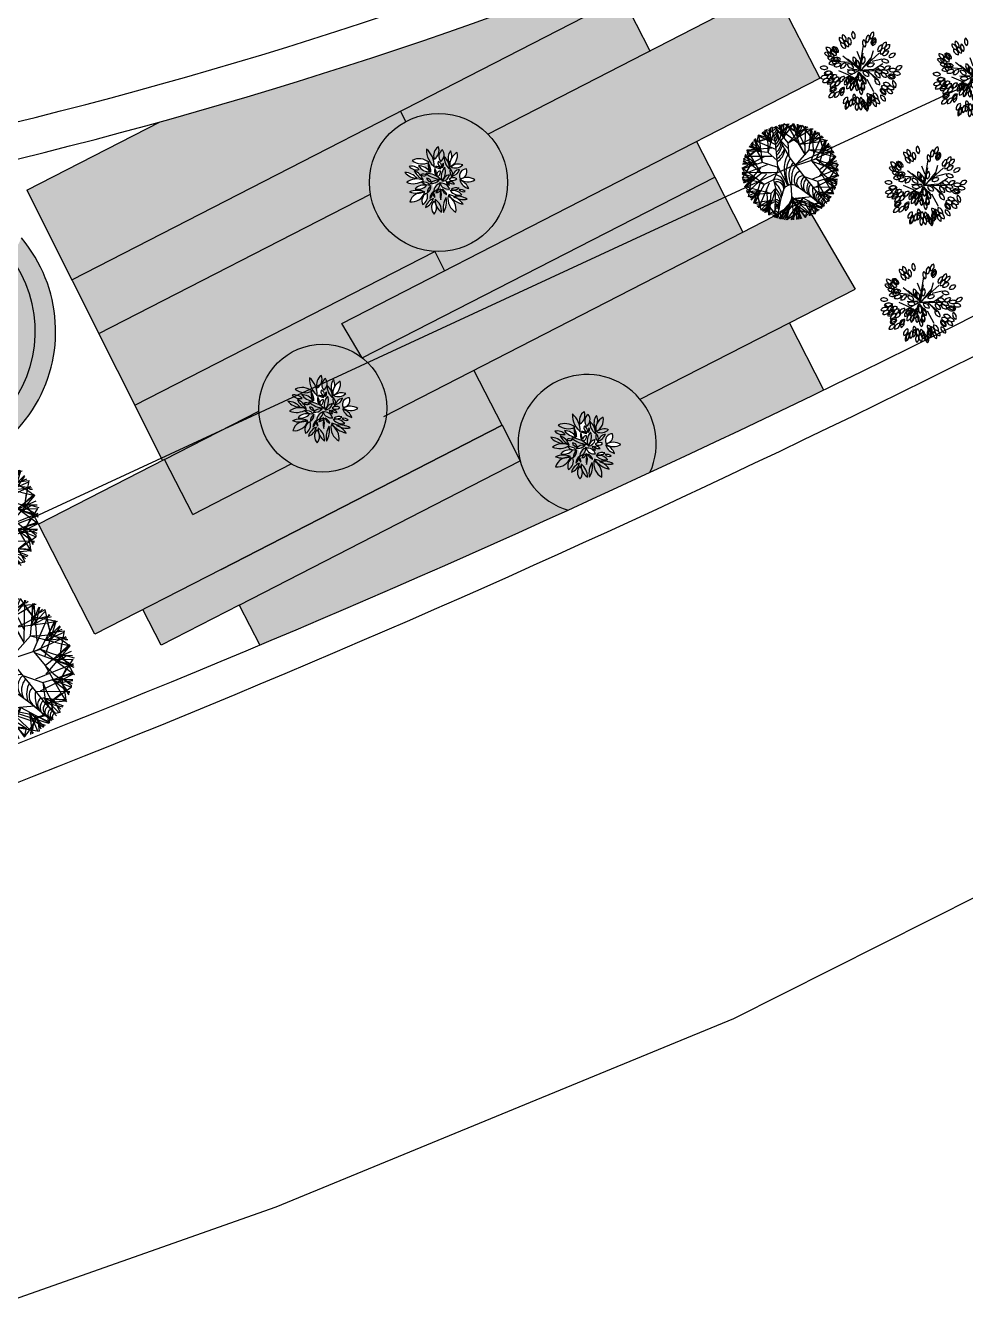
# Model space of a CAD drawing. Header units: metres. Extents: x 263639 to 269142, y 7370519 to 7372711.
# Drawn here: x 268769.55 to 268800.81, y 7371393.2 to 7371435.98 of the extents above; entities that cross this region are included whole.
import ezdxf

# ---------------------------------------------------------------- set-up
doc = ezdxf.new("R2010")
doc.units = ezdxf.units.M
doc.layers.add('CAY', color=94, linetype='Continuous')
doc.layers.add('LOTE', color=7, linetype='Continuous')
doc.styles.add('ATT', font='romans.shx')

# ---------------------------------------------------------------- blocks, each defined once
blk = doc.blocks.new('A$C67F7105B')
at = {"layer": 'CAY', "linetype": 'Continuous'}
for p, q in [((582.8, 485.9), (800, 400)), ((0, 400), (290.3, 400))]:
    blk.add_line(p, q, dxfattribs=at)
for points in [[(299.8, 730.3), (324.3, 727.2), (362.1, 751.2), (406.7, 782.1), (438.7, 798.1)], [(354.7, 684), (311.8, 790.2)], [(364.9, 712.4), (317.2, 791.3)], [(317.8, 668.2), (320.9, 675.6), (332.1, 711.7), (356.1, 742.6), (378.2, 778), (394.3, 789.9), (399.8, 800)], [(324.3, 727.2), (346, 796.3)], [(324.8, 653.7), (407.2, 758.6), (436.9, 798.6)], [(332.1, 711.7), (334.3, 794.6)], [(354.7, 684), (388.8, 799.8)], [(480.2, 715.8), (354.7, 798.4)], [(354.7, 680), (354.7, 798.4)], [(528.1, 540.7), (380.1, 799.5)], [(456.6, 714), (428.2, 799)], [(530.1, 537.1), (481.9, 627.2), (432.6, 799.8)], [(528.3, 612.9), (436.9, 798.6)], [(455.3, 731.2), (501.7, 786.8)], [(456.6, 714), (490.3, 789.7)], [(465.3, 676), (510.6, 785.4)], [(466.9, 679.7), (467.8, 794.2)], [(487.1, 702.1), (473.3, 793.2)], [(595, 661), (510.6, 785.4)], [(151.6, 658.7), (204.9, 673.3), (230.5, 710), (251.2, 742)], [(249.5, 645.1), (169.2, 726.7)], [(248, 675.2), (173.7, 729.9)], [(218, 662), (188.3, 739.4)], [(265.3, 722.8), (278.8, 640.7), (289.5, 534.6), (296.9, 412.1), (261.1, 334.7), (275.1, 265.8), (255.4, 191.7), (228.7, 124.8), (195.1, 65)], [(204.9, 673.3), (197.8, 752.3)], [(261.1, 740.1), (205.7, 750.8)], [(251, 641.4), (205.7, 750.8)], [(221.4, 562.6), (221.4, 624.3), (218, 662), (228.3, 699.7), (235.2, 740.9), (245.5, 758), (246.8, 769.5)], [(221.4, 562.6), (266.1, 722)], [(266.1, 722), (228.7, 761.5)], [(249.5, 645.1), (238.1, 751.5)], [(265.3, 722.8), (255.7, 777.2)], [(292.9, 756.9), (287.8, 777)], [(481.9, 627.2), (287.8, 777)], [(394.1, 526.6), (388.7, 641.2), (291, 764.3)], [(292.9, 756.9), (299.1, 732.8)], [(332.1, 711.7), (292.9, 756.9)], [(313.5, 677.1), (299.1, 732.8)], [(353.3, 722.4), (299.1, 732.8)], [(388.7, 641.2), (432.3, 684.9), (456.6, 714), (490.5, 733.3), (524.5, 757.6), (543.9, 762.4), (552.9, 769.6)], [(388.7, 641.2), (543.9, 728.5), (592.4, 757.6)], [(407.2, 758.6), (455.3, 731.2), (499.4, 739), (552.4, 750.5), (598.3, 753.7)], [(446, 450.6), (562.6, 578.6), (583.1, 756.9)], [(466.9, 679.7), (542.7, 773.7)], [(528.3, 551.2), (534.5, 776.7)], [(543.9, 728.5), (577.9, 684.9), (621.5, 675.2), (674.9, 665.5), (708.9, 654.1)], [(566, 630), (649.7, 713.8)], [(568.8, 632.8), (613.5, 738.2)], [(572.4, 668.4), (578.8, 757.8)], [(572.4, 668.4), (632.5, 725.5)], [(577.9, 684.9), (648.1, 721.6)], [(600, 547.6), (586.7, 754.1)], [(596.1, 645.7), (618.2, 735.3)], [(680, 566.5), (648.1, 721.6)], [(71.5, 543.9), (115.1, 577.9), (124.8, 621.5), (134.5, 674.9), (145.9, 708.9)], [(170, 566), (86.2, 649.7)], [(233.4, 680), (87.8, 650)], [(284.1, 587.7), (103.4, 668.4)], [(167.2, 568.8), (109.4, 674.8)], [(172.8, 481.9), (149.2, 538.9), (131.6, 572.4), (126.7, 611.2), (117.3, 651.9), (120.2, 671.6), (117, 682.7)], [(218, 662), (137.8, 702.1)], [(280, 628.1), (140.3, 705.7)], [(275, 663.4), (144.3, 708)], [(172.8, 481.9), (151.6, 658.7), (144.3, 708)], [(313.5, 677.1), (355.3, 590.8), (403.2, 511.4), (455.8, 436.7), (511.6, 364.2), (569.2, 291.7), (627.1, 216.8), (641.8, 196.3)], [(383.8, 597.6), (317.6, 667.6)], [(340.2, 641.2), (329, 645)], [(446, 450.6), (618.5, 502.8), (705.7, 659.7)], [(481.9, 627.2), (538.9, 650.8), (572.4, 668.4), (611.2, 673.3), (651.9, 682.7), (671.6, 679.8), (682.7, 683)], [(481.9, 627.2), (658.7, 648.4), (714.6, 656.7)], [(568.8, 632.8), (674.8, 690.6)], [(576.4, 490.6), (668.4, 696.6)], [(641.2, 459.8), (708, 655.7)], [(658.7, 648.4), (673.3, 595.1), (710, 569.5), (755.6, 540.1), (782.6, 516.6)], [(662, 582), (702.1, 662.2)], [(139, 595), (14.6, 510.6)], [(41.4, 407.2), (68.8, 455.3), (61, 499.4), (49.5, 552.4), (47, 588.1)], [(131.6, 572.4), (42.2, 578.8)], [(290.5, 499.7), (221.4, 562.6), (43.1, 583.1)], [(252.4, 600), (45.9, 586.7)], [(158.8, 388.7), (71.5, 543.9), (45.9, 586.7)], [(167.2, 568.8), (61.8, 613.5)], [(154.3, 596.1), (64.7, 618.2)], [(131.6, 572.4), (74.5, 632.5)], [(115.1, 577.9), (81.5, 642)], [(562.6, 578.6), (624.3, 578.6), (662, 582), (699.7, 571.7), (740.9, 564.8), (758, 554.5), (769.5, 553.2)], [(562.6, 578.6), (734, 530.5), (782.4, 518.4)], [(580.6, 491.3), (761.5, 571.3)], [(641.4, 549), (750.8, 594.3)], [(645.1, 550.5), (726.7, 630.8)], [(662, 582), (739.4, 611.7)], [(673.3, 595.1), (752.3, 602.2)], [(675.2, 552), (729.9, 626.3)], [(722.4, 446.7), (752.3, 602.2)], [(187.1, 528.3), (1.4, 436.9)], [(68.8, 455.3), (13.2, 501.7)], [(124, 465.3), (14.6, 510.6)], [(248.8, 528.3), (23.3, 534.5)], [(120.3, 466.9), (26.3, 542.7)], [(158.8, 388.7), (115.1, 432.3), (86, 456.6), (66.7, 490.5), (42.4, 524.5), (37.6, 543.9), (30.4, 552.9)], [(580.5, 488.9), (641.2, 411.3), (781.8, 522.9)], [(618.5, 502.8), (675.6, 479.1), (711.7, 467.9), (742.6, 443.9), (778, 421.8), (789.9, 405.7), (800, 400.2)], [(618.5, 502.8), (758.6, 392.8), (804, 359.1)], [(645.1, 550.5), (765.1, 563.3)], [(645.8, 363), (782.4, 518.4)], [(711.7, 467.9), (779.4, 526.6)], [(734, 530.5), (727.2, 475.7), (751.2, 437.9), (782.1, 393.3), (798.1, 361.3)], [(292.2, 438.8), (172.8, 481.9), (0.2, 432.6)], [(211.2, 460.7), (0.5, 380.1)], [(86, 456.6), (1, 428.2)], [(181.5, 297.2), (41.4, 407.2), (1.4, 436.9)], [(84.2, 480.2), (1.6, 354.7)], [(66, 269.5), (72.8, 324.3), (48.8, 362.1), (17.9, 406.7), (1.9, 438.7)], [(120.3, 466.9), (5.8, 467.8)], [(97.9, 487.1), (6.8, 473.3)], [(86, 456.6), (10.3, 490.3)], [(154.2, 437), (17.6, 281.6)], [(446, 450.6), (436.4, 436.7), (428.9, 424), (423.2, 412.3), (419, 401.4), (416.2, 391.3), (414.3, 381.7), (413.2, 372.6), (412.5, 363.9), (411.9, 355.4), (411.5, 347), (411.2, 338.7), (411, 330.4), (410.7, 322), (410.5, 313.5), (410.2, 304.7), (409.8, 295.5)], [(680, 445.3), (798.4, 445.3)], [(684, 445.3), (790.2, 488.2)], [(684, 445.3), (799.8, 411.2)], [(711.7, 467.9), (794.6, 465.7)], [(712.4, 435.1), (764.3, 466.5)], [(715.8, 319.8), (798.4, 445.3)], [(727.2, 475.7), (802.9, 452)], [(181.5, 297.2), (124.4, 320.9), (88.3, 332.1), (57.4, 356.1), (22, 378.2), (10.1, 394.3), (0, 399.8)], [(116, 354.7), (0.2, 388.8)], [(87.6, 364.9), (8.7, 317.2)], [(290, 394.8), (158.8, 388.7), (18.2, 277.1)], [(202.4, 383.8), (38.5, 228.7)], [(516.5, 358), (627.2, 318.1), (799.8, 367.4)], [(588.8, 339.3), (799.5, 419.9)], [(612.9, 271.7), (798.6, 363.1)], [(641.2, 411.3), (684.9, 367.7), (714, 343.4), (733.3, 309.5), (757.6, 275.5), (762.4, 256.1), (769.6, 247.1)], [(641.2, 411.3), (728.5, 256.1), (757.6, 207.6)], [(714, 343.4), (799, 371.8)], [(758.6, 392.8), (731.2, 344.7), (739, 300.6), (750.5, 247.6), (753, 211.9)], [(120, 354.7), (1.6, 354.7)], [(72.8, 324.3), (3.7, 346)], [(88.3, 332.1), (5.4, 334.3)], [(116, 354.7), (9.8, 311.8)], [(88.3, 332.1), (20.6, 273.4)], [(77.6, 353.3), (47.7, 197.8)], [(158.8, 340.2), (92.1, 144.6)], [(261.1, 334.7), (181.5, 297.2), (94.3, 140.3)], [(223.6, 309.4), (131.6, 103.4)], [(335.3, 228.3), (336.7, 232.7), (346.2, 254.7), (354.9, 268.7), (363, 277), (370.4, 282.2), (377.4, 286.3), (384, 289.7), (390.4, 292.4), (396.7, 294.2), (403.2, 295.3), (409.8, 295.5), (416.9, 294.9), (424.6, 293.4), (433.2, 290.7), (444.5, 285.5), (460.4, 276), (482.9, 260.7), (513.9, 238), (555.3, 206.2), (588.9, 179.7)], [(403.2, 295.3), (411.3, 158.8), (522.9, 18.2)], [(627.2, 318.1), (650.8, 261.1), (668.4, 227.6), (673.3, 188.8), (679.6, 161.6)], [(627.2, 318.1), (641.8, 196.3)], [(661, 205), (784.1, 288.5)], [(676, 334.7), (785.4, 289.4)], [(679.7, 333.1), (773.7, 257.3)], [(679.7, 333.1), (794.2, 332.2)], [(702.1, 312.9), (793.2, 326.7)], [(714, 343.4), (789.7, 309.7)], [(731.2, 344.7), (786.8, 298.3)], [(141.3, 151.6), (126.7, 204.9), (90, 230.5), (44.4, 259.9), (17.4, 283.4)], [(237.4, 221.4), (66, 269.5), (17.6, 281.6)], [(237.4, 221.4), (175.7, 221.4), (138, 218), (100.3, 228.3), (59.1, 235.2), (42, 245.5), (30.5, 246.8)], [(154.9, 249.5), (34.9, 236.7)], [(158.6, 251), (49.2, 205.7)], [(138, 218), (60.6, 188.3)], [(124.8, 248), (70.1, 173.7)], [(154.9, 249.5), (73.3, 169.2)], [(138, 218), (97.9, 137.8)], [(120, 233.4), (150.3, 86.2)], [(200, 252.4), (213.3, 45.9)], [(273.9, 261.5), (237.4, 221.4), (216.9, 43.1)], [(271.7, 248.8), (265.5, 23.3)], [(336.7, 232.7), (326.3, 200.1)], [(585.4, 270.8), (776.7, 265.5)], [(614.4, 233.3), (756.9, 216.9)], [(627.1, 216.8), (699.9, 132.1)], [(627.1, 216.8), (694.2, 146.2)], [(630, 234), (713.8, 150.3)], [(632.8, 231.2), (658.9, 183.4)], [(632.8, 231.2), (738.2, 186.5)], [(668.4, 227.6), (725.5, 167.5)], [(668.4, 227.6), (757.8, 221.2)], [(728.5, 256.1), (684.9, 222.1), (675.2, 178.5), (673.3, 168.2)], [(684.9, 222.1), (721.6, 151.9)], [(126.7, 204.9), (47.7, 197.8)], [(256.1, 71.5), (222.1, 115.1), (178.5, 124.8), (125.1, 134.5), (91.1, 145.9)], [(269.5, 167), (141.3, 151.6), (92, 144.3)], [(269.1, 152.5), (261.1, 149.2), (227.6, 131.6), (188.8, 126.7), (148.1, 117.3), (128.4, 120.2), (117.3, 117)], [(231.2, 167.2), (125.2, 109.4)], [(234, 170), (150.3, 86.2)], [(203.9, 154.3), (181.8, 64.7)], [(231.2, 167.2), (186.5, 61.8)], [(296.6, 57.5), (302.7, 93.5), (315, 154.5), (326.3, 200.1)], [(411.3, 158.8), (301.5, 11.8)], [(411.3, 158.8), (367.7, 115.1), (343.4, 86), (309.5, 66.7), (320.1, 10.7)], [(348.6, 2), (412.4, 173.1), (310.3, 7.4)], [(318, 10.7), (411.1, 175)], [(411.3, 158.8), (332.2, 5.8)], [(409.8, 195), (363.1, 1.4)], [(502.8, 181.5), (392.8, 41.4), (363.1, 1.4)], [(502.8, 181.5), (479.1, 124.4), (467.9, 88.3), (443.9, 57.4), (421.8, 22), (405.7, 10.1), (400.2, 0)], [(404.5, 152), (530.5, 66), (518.4, 17.6)], [(409.5, 195.3), (571.3, 38.5)], [(409.5, 195.3), (419.9, 0.5)], [(410.4, 173.8), (655.7, 92)], [(578.6, 187.8), (411.1, 175), (582, 138), (571.7, 100.3), (564.8, 59.1), (554.5, 42), (553.2, 30.5)], [(411.1, 175), (518.4, 17.6)], [(411.3, 158.8), (636.9, 80.3)], [(412.4, 173.1), (502.8, 181.5), (659.7, 94.3)], [(549, 158.6), (593.9, 50.1)], [(550.5, 154.9), (630.8, 73.3)], [(550.5, 154.9), (563.3, 34.9)], [(555.3, 206.2), (672.6, 107.3)], [(555.3, 206.2), (566.8, 195.5)], [(578.6, 184.7), (579.4, 183.9)], [(635.1, 205.7), (754.1, 213.3)], [(645.7, 203.9), (735.3, 181.8)], [(694.2, 146.2), (721.6, 151.9)], [(222.1, 115.1), (158, 81.5)], [(227.6, 131.6), (167.5, 74.5)], [(205, 139), (266.2, 48.7)], [(267, 77.6), (256.1, 71.5), (213.3, 45.9)], [(227.6, 131.6), (221.2, 42.2)], [(343.4, 86), (309.7, 10.3)], [(413.3, 123.6), (326.7, 6.8)], [(343.4, 86), (371.8, 1)], [(530.5, 66), (475.7, 72.8), (437.9, 48.8), (393.3, 17.9), (361.3, 1.9)], [(445.3, 116), (411.2, 0.2)], [(435.1, 87.6), (482.8, 8.7)], [(445.3, 120), (445.3, 1.6)], [(445.3, 116), (488.2, 9.8)], [(446.7, 77.6), (602.2, 47.7)], [(475.7, 72.8), (454, 3.7)], [(467.9, 88.3), (465.7, 5.4)], [(467.9, 88.3), (526.6, 20.6)], [(630.8, 136.5), (595.1, 126.7), (569.5, 90), (540.1, 44.4), (516.6, 17.4)], [(552, 124.8), (626.3, 70.1)], [(566.5, 120), (633.7, 133.8)], [(582, 138), (662.2, 97.9)], [(582, 138), (611.7, 60.6)], [(595.1, 126.7), (602.2, 47.7)], [(630.8, 136.5), (633.7, 133.8)], [(652.1, 116.9), (655.7, 92)], [(660.2, 109.3), (654.1, 91.1)], [(266.3, 53.6), (247.6, 49.5), (211.9, 47)], [(266, 40), (256.1, 37.6), (247.1, 30.4)], [(265.9, 37), (257.3, 26.3)], [(296.6, 57.5), (293.7, 25)], [(344.7, 68.8), (298.3, 13.2)]]:
    blk.add_lwpolyline(points, dxfattribs=at)
for centre, radius, start, end in [((247.1, 836), 71.6, 277.56607, 304.55998), ((348.6, 663.5), 116, 119.72758, 137.32365), ((259.1, 756.1), 33.9, 280.53153, 1.29004), ((92.3, 875.7), 251.3, 314.9799, 325.37087), ((241.7, 726.2), 58.3, 303.71465, 3.95782), ((287.8, 777), 0, 0, 69.11996), ((400, 400), 400, 129.44769, 130.28165), ((229.4, 707.3), 75.5, 310.11862, 358.92454), ((248.6, 681.5), 61.9, 300.51649, 5.26496), ((145, 749.2), 203.7, 312.30604, 332.01963), ((236.1, 641.7), 93, 304.4895, 2.04839), ((121.3, 691.3), 229.9, 317.01803, 342.99554), ((182.7, 657.5), 185, 306.49709, 338.85491), ((240.5, 590.6), 117, 296.542, 356.04204), ((600.2, 416.6), 250.7, 151.11498, 210.40364), ((597.1, 382.9), 232.6, 146.46845, 203.61474), ((5681.5, 3023.6), 5968.8, 205.52705, 207.29687), ((563.7, 366), 175.4, 140.86311, 203.76895), ((249.4, 279.4), 104.5, 352.48087, 72.25103), ((513.8, 328.9), 81.8, 113.58162, 212.06355), ((505.9, 310.1), 54.4, 84.04641, 244.96907), ((567.8, 296.9), 79.8, 130.00737, 227.48678), ((285.1, 274.9), 64.5, 330.03758, 111.84494), ((194.6, 201.7), 131.7, 359.32528, 57.92118), ((290.2, 263.6), 54.9, 337.59682, 116.67483), ((466.8, 299.4), 26.3, 212.06355, 265.06479), ((603, 277.2), 94.5, 138.9709, 207.19112), ((655.8, 255.4), 119.4, 148.76312, 198.74466), ((616.4, 243.6), 67.4, 134.52332, 235.83545), ((400, 400), 400, 343.80888, 345.26365), ((124.1, 122.2), 208.3, 17.62707, 43.55969), ((200.3, 153.1), 110.8, 354.49831, 47.23643), ((532, 257.8), 26.8, 227.48678, 237.48944), ((782.1, 242.4), 198.8, 171.80015, 201.85103), ((646.2, 195), 49.8, 129.71641, 226.22216), ((662.9, 178.2), 52.6, 132.78906, 232.43967), ((400, 400), 400, 332.17782, 333.45409), ((272.8, 118.3), 34.4, 354.82675, 96.29016), ((280.2, 140.9), 28.2, 358.81001, 112.43503), ((670.9, 170.1), 43.7, 132.88504, 235.68825), ((663.2, 155.4), 28.3, 98.73711, 257.7911), ((678.8, 141.7), 27.1, 101.70318, 246.94677), ((696.3, 134.1), 32.1, 121.21398, 223.34839), ((699.4, 123), 23.8, 102.76962, 211.73406), ((284.3, 81.3), 17.7, 10.37297, 192.06712), ((260.7, 39.8), 38.4, 21.6879, 80.49863), ((277.1, 106.4), 27.9, 342.91927, 108.19931), ((282.2, 103), 22, 347.60894, 125.54282), ((284.9, 95.2), 18.3, 337.86761, 147.7654), ((345.9, 85.3), 44.2, 162.91927, 180.98342), ((400, 400), 400, 309.67782, 310.28165), ((1038.8, 1891.3), 1804.4, 257.7911, 258.50682), ((228.5, -92.7), 125.6, 60.56365, 72.8075), ((219.9, -72.5), 118.7, 53.53859, 67.19398), ((240.1, -9.3), 63.6, 32.6625, 65.77332), ((259.2, 27.4), 34.6, 356.00395, 77.47294)]:
    blk.add_arc(centre, radius, start, end, dxfattribs=at)
blk = doc.blocks.new('12PPLT10')
at = {"color": 0, "linetype": 'ByBlock'}
for centre, radius, start, end in [((0.147, 0.439), 0.305, 176.0096, 234.5768), ((-0.356, 0.229), 0.305, 356.0096, 49.186), ((0.089, 0.365), 0.146, 120.4086, 200.4312), ((-0.122, 0.44), 0.146, 300.4086, 20.4312), ((0.139, 0.35), 0.119, 124.6008, 217.4658), ((-0.023, 0.376), 0.119, 304.6008, 37.4658), ((0.312, 0.325), 0.16, 138.8969, 205.4069), ((0.047, 0.362), 0.16, 318.8969, 25.4069), ((0.365, 0.232), 0.189, 114.4303, 189.807), ((0.101, 0.372), 0.189, 294.4303, 9.807), ((-0.383, 0.062), 0.156, 42.1437, 101.6667), ((-0.299, 0.319), 0.156, 222.1437, 281.6667), ((-0.271, 0.094), 0.229, 49.8506, 114.6719), ((-0.219, 0.476), 0.229, 229.8506, 294.6719), ((-0.105, 0.331), 0.203, 212.8184, 268.3343), ((-0.282, 0.018), 0.203, 32.8184, 88.3343), ((0.036, 0.232), 0.175, 172.8778, 216.4562), ((-0.276, 0.146), 0.175, 354.4977, 38.0761), ((0.039, 0.28), 0.102, 227.1077, 273.2701), ((-0.025, 0.104), 0.102, 47.1077, 93.2701), ((0.079, 0.258), 0.0744, 161.8817, 249.7301), ((-0.017, 0.211), 0.0744, 341.8817, 69.7301), ((0.243, 0.06), 0.194, 136.6356, 199.4278), ((-0.082, 0.129), 0.194, 316.6356, 19.4278), ((0.124, 0.207), 0.0617, 131.0823, 198.427), ((0.025, 0.234), 0.0617, 311.0823, 18.427), ((0.307, 0.329), 0.212, 175.2839, 229.9285), ((-0.041, 0.184), 0.212, 355.2839, 49.9285), ((0.298, 0.078), 0.159, 66.1459, 133.4318), ((0.254, 0.341), 0.159, 245.4893, 312.7752), ((-0.486, -0.114), 0.242, 39.7488, 87.8702), ((-0.291, 0.282), 0.242, 219.7488, 267.8702), ((-0.31, -0.217), 0.249, 66.2552, 125.0335), ((-0.351, 0.213), 0.249, 245.6693, 304.4476), ((-0.418, -0.053), 0.216, 21.3015, 68.66), ((-0.137, 0.227), 0.216, 201.3015, 248.66), ((-0.215, 0.029), 0.0728, 47.3873, 115.7476), ((-0.197, 0.148), 0.0728, 227.3873, 295.7476), ((0.067, 0.367), 0.349, 226.9394, 265.8583), ((-0.196, -0.235), 0.349, 46.9394, 85.8583), ((-0.164, -0.025), 0.0661, 10.523, 90.8605), ((-0.1, 0.053), 0.0661, 190.523, 270.8605), ((-0.006, -0.131), 0.14, 80.1717, 138.3136), ((-0.087, 0.101), 0.14, 260.1717, 318.3136), ((0.044, 0.144), 0.0925, 158.2119, 216.9673), ((-0.116, 0.123), 0.0925, 338.2119, 36.9673), ((0.049, 0.082), 0.065, 102.1635, 198.3798), ((-0.026, 0.125), 0.065, 282.1635, 18.3798), ((0.054, 0.107), 0.116, 276.3902, 348.0722), ((0.182, -0.032), 0.116, 97.3883, 169.0703), ((0.223, -0.04), 0.0817, 53.2772, 136.2565), ((0.213, 0.082), 0.0817, 233.2772, 316.2565), ((0.293, 0.131), 0.118, 159.261, 223.9723), ((0.095, 0.093), 0.118, 337.7122, 42.4235), ((0.184, 0.2), 0.137, 279.3324, 342.1699), ((0.336, 0.023), 0.137, 99.3324, 162.1699), ((0.411, 0.066), 0.098, 86.9965, 202.2058), ((0.421, -0.151), 0.192, 54.1936, 122.622), ((0.436, 0.17), 0.192, 232.0955, 300.5238), ((0.325, 0.127), 0.098, 266.9965, 22.2058), ((-0.305, -0.424), 0.291, 67.9577, 112.0423), ((-0.305, 0.116), 0.291, 247.9577, 292.0423), ((-0.223, -0.362), 0.201, 81.9405, 161.3964), ((-0.386, -0.099), 0.201, 261.9405, 341.3964), ((-0.208, -0.231), 0.173, 75.5726, 136.3385), ((-0.29, 0.055), 0.173, 255.5726, 316.3385), ((-0.105, -0.292), 0.133, 118.5878, 201.4707), ((-0.212, -0.153), 0.138, 43.3367, 98.0592), ((-0.131, 0.079), 0.138, 223.3367, 278.0592), ((-0.287, -0.221), 0.133, 296.5049, 19.3878), ((-0.23, -0.068), 0.128, 305.3547, 0.2444), ((-0.028, -0.172), 0.128, 125.3547, 180.2444), ((0.03, -0.267), 0.151, 133.9894, 174.6599), ((-0.222, -0.142), 0.151, 312.3809, 353.0513), ((-0.122, -0.221), 0.0752, 346.6712, 51.5788), ((0.002, -0.183), 0.0752, 162.6051, 227.5126), ((-0.095, -0.031), 0.125, 280.5964, 4.0524), ((0.062, -0.158), 0.125, 98.3256, 181.7816), ((0.059, -0.223), 0.104, 100.7404, 152.602), ((-0.048, -0.073), 0.104, 278.3028, 330.1644), ((0.277, -0.213), 0.249, 159.0434, 194.094), ((0.048, -0.162), 0.126, 18.7265, 98.5819), ((0.149, 0.003), 0.126, 198.7265, 278.5819), ((-0.201, -0.194), 0.249, 341.3279, 16.3785), ((0.005, -0.241), 0.128, 19.0975, 66.0922), ((0.177, -0.082), 0.128, 199.0975, 246.0922), ((0.107, -0.072), 0.0602, 4.751, 78.4779), ((0.179, -0.008), 0.0602, 184.751, 258.4779), ((0.172, -0.094), 0.0803, 36.6262, 104.0418), ((0.217, 0.032), 0.0803, 216.6262, 284.0418), ((0.211, -0.31), 0.165, 37.9495, 102.0596), ((0.307, -0.047), 0.165, 217.9495, 282.0596), ((0.263, -0.23), 0.125, 71.397, 126.5601), ((0.228, -0.012), 0.125, 251.397, 306.5601), ((0.33, -0.217), 0.0842, 42.1798, 106.9561), ((0.368, -0.08), 0.0842, 222.1798, 286.9561), ((0.494, 0.058), 0.186, 198.5093, 254.2466), ((0.267, -0.18), 0.186, 18.5093, 74.2466), ((0.001, -0.435), 0.195, 111.2499, 164.3738), ((-0.257, -0.201), 0.195, 291.2499, 344.3738), ((0.039, -0.387), 0.139, 137.2817, 222.7183), ((-0.166, -0.387), 0.139, 317.2817, 42.7184), ((0.177, -0.278), 0.223, 176.7146, 233.4855), ((-0.178, -0.444), 0.223, 356.7146, 53.4855), ((0.364, -0.408), 0.297, 146.5506, 189.6063), ((-0.176, -0.294), 0.297, 326.5506, 9.6063), ((0.368, -0.262), 0.229, 169.9797, 239.5558), ((0.026, -0.419), 0.229, 349.7437, 59.3198), ((0.44, -0.001), 0.354, 214.8518, 256.8329), ((0.065, -0.543), 0.354, 33.7346, 75.7157), ((0.269, -0.51), 0.282, 57.8807, 99.8189), ((0.371, 0.006), 0.282, 237.8807, 279.8189)]:
    blk.add_arc(centre, radius, start, end, dxfattribs=at)
at = {"color": 0, "linetype": 'ByBlock', "style": 'ATT'}
for tag, p, flags in [('ITEM', (-0.911, -2.546), 3), ('ROOM_NUMBER', (-0.911, -3.879), 1)]:
    blk.add_attdef(tag, p, '', height=1, dxfattribs=dict(at, flags=flags))
blk = doc.blocks.new('A$C4E926DCA')
at = {"layer": 'CAY'}
for p, q in [((335, 348), (374, 563)), ((374, 563), (372, 552)), ((335, 355), (195, 472)), ((340, 359), (234, 446)), ((345, 438), (319, 510)), ((330, 348), (364, 495)), ((337, 344), (504, 491)), ((343, 359), (369, 495)), ((345, 344), (433, 450)), ((425, 412), (456, 514)), ((443, 423), (528, 442)), ((248, 416), (139, 427)), ((258, 302), (160, 348)), ((340, 351), (187, 268)), ((229, 355), (319, 359)), ((314, 348), (229, 355)), ((332, 336), (266, 185)), ((316, 348), (314, 348)), ((322, 333), (322, 329)), ((330, 333), (369, 283)), ((367, 291), (332, 333)), ((337, 348), (451, 355)), ((340, 344), (512, 344)), ((406, 340), (496, 264)), ((414, 333), (478, 264)), ((443, 344), (536, 404)), ((322, 329), (287, 230)), ((306, 257), (322, 181)), ((369, 283), (367, 291)), ((396, 272), (451, 166))]:
    blk.add_line(p, q, dxfattribs=at)
for centre, radius, start, end in [((317, 652), 44.2, 143.5101, 236.522), ((260, 642), 42.7, 322.1668, 59.9456), ((473, 630), 44.2, 108.5101, 201.522), ((420, 654), 42.7, 287.1668, 24.9456), ((148, 544), 44.2, 173.5101, 266.522), ((104, 506), 42.7, 352.1668, 89.9456), ((158, 550), 44.2, 178.5101, 271.522), ((117, 509), 42.7, 357.1668, 94.9456), ((209, 625), 44.2, 173.5101, 266.522), ((165, 587), 42.7, 352.1668, 89.9456), ((222, 582), 44.2, 173.5101, 266.522), ((178, 544), 42.7, 352.1668, 89.9456), ((236, 637), 44.2, 158.5101, 251.522), ((184, 612), 42.7, 337.1668, 74.9456), ((253, 595), 44.2, 168.5101, 261.522), ((206, 561), 42.7, 347.1668, 84.9456), ((283, 605), 44.2, 148.5101, 241.522), ((227, 589), 42.7, 327.1668, 64.9456), ((409, 581), 44.2, 143.5101, 236.522), ((352, 571), 42.7, 322.1668, 59.9456), ((438, 608), 44.2, 118.5101, 211.522), ((382, 623), 42.7, 297.1668, 34.9456), ((481, 579), 44.2, 98.5101, 191.522), ((433, 611), 42.7, 277.1668, 14.9456), ((490, 571), 44.2, 103.5101, 196.522), ((439, 599), 42.7, 282.1668, 19.9456), ((537, 517), 44.2, 98.5101, 191.522), ((489, 550), 42.7, 277.1668, 14.9456), ((574, 541), 44.2, 98.5101, 191.522), ((527, 573), 42.7, 277.1668, 14.9456), ((594, 518), 44.2, 83.5101, 176.522), ((556, 562), 42.7, 262.1668, 359.9456), ((57, 464), 42.7, 17.1668, 114.9456), ((81, 517), 44.2, 198.5101, 291.522), ((60, 505), 42.7, 2.1668, 99.9456), ((96, 550), 44.2, 183.5101, 276.522), ((88, 426), 42.7, 27.1668, 124.9456), ((103, 482), 44.2, 208.5101, 301.522), ((80, 460), 42.7, 12.1668, 109.9456), ((109, 511), 44.2, 193.5101, 286.522), ((100, 477), 42.7, 7.1668, 104.9456), ((133, 524), 44.2, 188.5101, 281.522), ((123, 418), 42.7, 37.1668, 134.9456), ((127, 475), 44.2, 218.5101, 311.522), ((141, 419), 42.7, 37.1668, 134.9456), ((145, 477), 44.2, 218.5101, 311.522), ((324, 444), 44.2, 158.5101, 251.522), ((272, 419), 42.7, 337.1668, 74.9456), ((398, 423), 44.2, 118.5101, 211.522), ((342, 437), 42.7, 297.1668, 34.9456), ((557, 491), 44.2, 93.5101, 186.522), ((513, 527), 42.7, 272.1668, 9.9456), ((548, 395), 44.2, 28.5101, 121.522), ((574, 464), 44.2, 73.5101, 166.522), ((545, 514), 42.7, 252.1668, 349.9456), ((629, 444), 44.2, 68.5101, 161.522), ((604, 496), 42.7, 247.1668, 344.9456), ((30, 347), 42.7, 37.1668, 134.9456), ((35, 405), 44.2, 218.5101, 311.522), ((69, 303), 42.7, 52.1668, 149.9456), ((59, 360), 44.2, 233.5101, 326.522), ((72, 302), 42.7, 42.1668, 139.9456), ((72, 360), 44.2, 223.5101, 316.522), ((110, 387), 42.7, 47.1668, 144.9456), ((104, 444), 44.2, 228.5101, 321.522), ((140, 396), 42.7, 52.1668, 149.9456), ((130, 453), 44.2, 233.5101, 326.522), ((156, 370), 42.7, 57.1668, 154.9456), ((141, 425), 44.2, 238.5101, 331.522), ((216, 369), 42.7, 82.1668, 179.9456), ((179, 413), 44.2, 263.5101, 356.522), ((243, 362), 42.7, 7.1668, 104.9456), ((275, 410), 44.2, 188.5101, 281.522), ((263, 307), 42.7, 37.1668, 134.9456), ((267, 364), 44.2, 218.5101, 311.522), ((345, 421), 44.2, 158.5101, 251.522), ((293, 396), 42.7, 337.1668, 74.9456), ((373, 293), 44.2, 8.5101, 101.522), ((406, 340), 42.7, 187.1668, 284.9456), ((440, 364), 44.2, 58.5101, 151.522), ((424, 420), 42.7, 237.1668, 334.9456), ((508, 327), 42.7, 177.1668, 274.9456), ((467, 286), 44.2, 358.5101, 91.522), ((512, 362), 42.7, 197.1668, 294.9456), ((488, 309), 44.2, 18.5101, 111.522), ((528, 390), 42.7, 202.1668, 299.9456), ((509, 336), 44.2, 23.5101, 116.522), ((541, 305), 44.2, 23.5101, 116.522), ((560, 360), 42.7, 202.1668, 299.9456), ((563, 451), 42.7, 207.1668, 304.9456), ((584, 336), 44.2, 68.5101, 161.522), ((559, 389), 42.7, 247.1668, 344.9456), ((618, 315), 44.2, 43.5101, 136.522), ((617, 373), 42.7, 222.1668, 319.9456), ((648, 287), 44.2, 33.5101, 126.522), ((684, 337), 44.2, 68.5101, 161.522), ((659, 389), 42.7, 247.1668, 344.9456), ((39, 266), 42.7, 52.1668, 149.9456), ((28, 323), 44.2, 233.5101, 326.522), ((58, 241), 42.7, 67.1668, 164.9456), ((33, 293), 44.2, 248.5101, 341.522), ((94, 274), 42.7, 62.1668, 159.9456), ((73, 328), 44.2, 243.5101, 336.522), ((99, 227), 42.7, 67.1668, 164.9456), ((74, 280), 44.2, 248.5101, 341.522), ((103, 243), 42.7, 67.1668, 164.9456), ((78, 295), 44.2, 248.5101, 341.522), ((124, 209), 42.7, 82.1668, 179.9456), ((86, 253), 44.2, 263.5101, 356.522), ((122, 271), 42.7, 57.1668, 154.9456), ((106, 326), 44.2, 238.5101, 331.522), ((150, 249), 42.7, 77.1668, 174.9456), ((116, 297), 44.2, 258.5101, 351.522), ((167, 222), 42.7, 82.1668, 179.9456), ((129, 265), 44.2, 263.5101, 356.522), ((201, 254), 42.7, 82.1668, 179.9456), ((163, 298), 44.2, 263.5101, 356.522), ((246, 239), 42.7, 97.1668, 194.9456), ((199, 272), 44.2, 278.5101, 11.522), ((263, 252), 42.7, 87.1668, 184.9456), ((221, 292), 44.2, 268.5101, 1.522), ((264, 203), 42.7, 97.1668, 194.9456), ((217, 236), 44.2, 278.5101, 11.522), ((281, 250), 42.7, 97.1668, 194.9456), ((233, 283), 44.2, 278.5101, 11.522), ((296, 199), 42.7, 112.1668, 209.9456), ((297, 247), 42.7, 107.1668, 204.9456), ((245, 271), 44.2, 288.5101, 21.522), ((241, 219), 44.2, 293.5101, 26.522), ((326, 232), 42.7, 112.1668, 209.9456), ((331, 258), 42.7, 97.1668, 194.9456), ((272, 251), 44.2, 293.5101, 26.522), ((283, 291), 44.2, 278.5101, 11.522), ((340, 205), 42.7, 127.1668, 224.9456), ((283, 209), 44.2, 308.5101, 41.522), ((364, 288), 42.7, 137.1668, 234.9456), ((307, 283), 44.2, 318.5101, 51.522), ((387, 197), 42.7, 117.1668, 214.9456), ((390, 280), 42.7, 172.1668, 269.9456), ((390, 220), 42.7, 147.1668, 244.9456), ((346, 243), 44.2, 353.5101, 86.522), ((331, 211), 44.2, 298.5101, 31.522), ((334, 205), 44.2, 328.5101, 61.522), ((402, 273), 42.7, 152.1668, 249.9456), ((347, 253), 44.2, 333.5101, 66.522), ((506, 265), 42.7, 172.1668, 269.9456), ((462, 228), 44.2, 353.5101, 86.522), ((557, 329), 42.7, 187.1668, 284.9456), ((524, 281), 44.2, 8.5101, 101.522), ((575, 251), 42.7, 202.1668, 299.9456), ((556, 196), 44.2, 23.5101, 116.522), ((595, 256), 44.2, 28.5101, 121.522), ((610, 312), 42.7, 207.1668, 304.9456), ((620, 321), 42.7, 202.1668, 299.9456), ((600, 266), 44.2, 23.5101, 116.522), ((656, 236), 42.7, 152.1668, 249.9456), ((601, 215), 44.2, 333.5101, 66.522), ((658, 344), 42.7, 212.1668, 309.9456), ((110, 118), 42.7, 77.1668, 174.9456), ((77, 165), 44.2, 258.5101, 351.522), ((121, 175), 42.7, 72.1668, 169.9456), ((92, 225), 44.2, 253.5101, 346.522), ((121, 162), 42.7, 67.1668, 164.9456), ((96, 214), 44.2, 248.5101, 341.522), ((159, 126), 42.7, 87.1668, 184.9456), ((118, 167), 44.2, 268.5101, 1.522), ((202, 161), 42.7, 87.1668, 184.9456), ((161, 201), 44.2, 268.5101, 1.522), ((211, 156), 42.7, 112.1668, 209.9456), ((156, 175), 44.2, 293.5101, 26.522), ((235, 79), 42.7, 97.1668, 194.9456), ((188, 111), 44.2, 278.5101, 11.522), ((310, 78), 42.7, 117.1668, 214.9456), ((316, 119), 42.7, 142.1668, 239.9456), ((254, 92), 44.2, 298.5101, 31.522), ((259, 108), 44.2, 323.5101, 56.522), ((342, 91), 42.7, 137.1668, 234.9456), ((285, 86), 44.2, 318.5101, 51.522), ((373, 174), 42.7, 137.1668, 234.9456), ((375, 92), 42.7, 142.1668, 239.9456), ((318, 81), 44.2, 323.5101, 56.522), ((315, 169), 44.2, 318.5101, 51.522), ((437, 141), 42.7, 172.1668, 269.9456), ((393, 104), 44.2, 353.5101, 86.522), ((441, 101), 42.7, 147.1668, 244.9456), ((445, 92), 42.7, 147.1668, 244.9456), ((386, 85), 44.2, 328.5101, 61.522), ((389, 77), 44.2, 328.5101, 61.522), ((462, 128), 42.7, 167.1668, 264.9456), ((415, 95), 44.2, 348.5101, 81.522), ((490, 145), 42.7, 172.1668, 269.9456), ((446, 108), 44.2, 353.5101, 86.522), ((551, 181), 42.7, 177.1668, 274.9456), ((511, 139), 44.2, 358.5101, 91.522), ((553, 126), 42.7, 172.1668, 269.9456), ((509, 88), 44.2, 353.5101, 86.522), ((555, 188), 42.7, 177.1668, 274.9456), ((514, 146), 44.2, 358.5101, 91.522), ((559, 222), 42.7, 197.1668, 294.9456), ((535, 170), 44.2, 18.5101, 111.522), ((604, 189), 42.7, 187.1668, 284.9456), ((571, 142), 44.2, 8.5101, 101.522), ((588, 166), 44.2, 23.5101, 116.522), ((607, 221), 42.7, 202.1668, 299.9456), ((248, 36), 42.7, 107.1668, 204.9456), ((195, 60), 44.2, 288.5101, 21.522), ((256, 49), 42.7, 112.1668, 209.9456), ((201, 68), 44.2, 293.5101, 26.522), ((286, 67), 42.7, 117.1668, 214.9456), ((230, 82), 44.2, 298.5101, 31.522), ((336, 36), 42.7, 127.1668, 224.9456), ((278, 41), 44.2, 308.5101, 41.522), ((365, 49), 42.7, 142.1668, 239.9456), ((308, 38), 44.2, 323.5101, 56.522), ((387, 66), 42.7, 127.1668, 224.9456), ((330, 70), 44.2, 308.5101, 41.522), ((409, 48), 42.7, 142.1668, 239.9456), ((352, 38), 44.2, 323.5101, 56.522), ((420, 35), 42.7, 137.1668, 234.9456), ((362, 29), 44.2, 318.5101, 51.522), ((437, 81), 42.7, 147.1668, 244.9456), ((381, 66), 44.2, 328.5101, 61.522), ((485, 78), 42.7, 157.1668, 254.9456), ((432, 52), 44.2, 338.5101, 71.522), ((503, 103), 42.7, 172.1668, 269.9456), ((459, 65), 44.2, 353.5101, 86.522)]:
    blk.add_arc(centre, radius, start, end, dxfattribs=at)

msp = doc.modelspace()

# ---------------------------------------------------------------- hatches: boundary and pattern name
at = {"true_color": 0x136734}
h = msp.add_hatch(color=116, dxfattribs=at)
h.dxf.hatch_style = 1
h.paths.add_polyline_path([(268781.016, 7371430.381, -0.042563), (268780.983, 7371430.77, -0.276286), (268782.194, 7371432.796), (268782.016, 7371433.143), (268789.406, 7371436.934), (268792.737, 7371438.642), (268792.475, 7371439.153, -0.031065), (268774.02, 7371432.789), (268769.578, 7371430.51), (268771.977, 7371425.744)])
at = {"true_color": 0x66c059}
h = msp.add_hatch(color=93, dxfattribs=at)
h.dxf.hatch_style = 1
h.paths.add_polyline_path([(268789.406, 7371436.934), (268792.737, 7371438.642), (268792.475, 7371439.153, -0.031065), (268774.02, 7371432.789), (268769.578, 7371430.51), (268771.077, 7371427.531)])
at = {"true_color": 0x139b48}
h = msp.add_hatch(color=114, dxfattribs=at)
h.dxf.hatch_style = 1
h.paths.add_polyline_path([(268774.169, 7371421.561), (268775.107, 7371419.732), (268778.384, 7371421.413, -0.258424), (268777.306, 7371423.17)])
h.paths.add_polyline_path([(268794.42, 7371437.257), (268784.919, 7371432.383, -0.196935), (268785.58, 7371430.77, -0.430156), (268783.157, 7371428.475), (268783.484, 7371427.837), (268795.967, 7371434.238)])
at = {"true_color": 0x00b85c}
h = msp.add_hatch(color=112, dxfattribs=at)
h.dxf.hatch_style = 1
h.paths.add_polyline_path([(268782.016, 7371433.143), (268782.194, 7371432.796, -0.332933), (268784.919, 7371432.383), (268790.319, 7371435.153), (268789.406, 7371436.934)])
at = {"true_color": 0xfff8e6}
h = msp.add_hatch(color=7, dxfattribs=at)
h.dxf.hatch_style = 1
h.paths.add_polyline_path([(268780.983, 7371430.77, 1), (268785.58, 7371430.77, 1)])
h.paths.add_polyline_path([(268783.981, 7371431.202, 0.281264), (268783.736, 7371430.984, 0.281264)], flags=16)
h.paths.add_polyline_path([(268783.137, 7371430.547, -0.227513), (268783.226, 7371430.779, -0.165413), (268783.023, 7371430.735, -0.194766)], flags=16)
h.paths.add_polyline_path([(268783.162, 7371430.278, 0.271887), (268783.108, 7371430.444, 0.271887)], flags=16)
h.paths.add_polyline_path([(268782.503, 7371430.556, 0.271534), (268782.887, 7371430.673, 0.271534)], flags=16)
h.paths.add_polyline_path([(268782.93, 7371430.749, 0.160624), (268782.733, 7371430.781, 0.212374), (268782.973, 7371430.685, -0.131481), (268783.09, 7371430.805, -0.305448)], flags=16)
h.paths.add_polyline_path([(268783.16, 7371431.236, 0.262138), (268783.191, 7371431.03, 0.262138)], flags=0)
h.paths.add_polyline_path([(268783.273, 7371431.473, 0.403257), (268783.38, 7371431.261, 0.403257)], flags=0)
h.paths.add_polyline_path([(268783.36, 7371431.24, 0.20419), (268783.186, 7371431.299, 0.20419)], flags=0)
h.paths.add_polyline_path([(268783.34, 7371431.164, 0.44636), (268783.233, 7371430.969, 0.44636)], flags=0)
h.paths.add_polyline_path([(268783.433, 7371431.4, -0.375283), (268783.285, 7371431.73, -0.206332), (268783.11, 7371431.53, -0.081879), (268783.136, 7371431.304, -0.072674), (268782.951, 7371431.386, -0.217763), (268783.015, 7371431.057, -0.138719), (268783.394, 7371430.841, -0.218112), (268783.44, 7371431.21, -0.386837)], flags=16)
h.paths.add_polyline_path([(268783.735, 7371430.953, 0.207613), (268783.721, 7371431.169, -0.15945), (268783.465, 7371431.332, -0.160032), (268783.661, 7371431.134, 0.185992)], flags=16)
h.paths.add_polyline_path([(268783.999, 7371430.906, 0.549808), (268784.215, 7371431.22, 0.549808)], flags=16)
h.paths.add_polyline_path([(268784.088, 7371431.356, 0.299202), (268783.693, 7371431.283, 0.299202)], flags=16)
h.paths.add_polyline_path([(268783.649, 7371431.285, 0.083337), (268783.629, 7371431.445, -0.281521), (268783.687, 7371431.825, -0.164666), (268783.719, 7371431.591, -0.152567), (268783.909, 7371431.766, -0.355178)], flags=16)
h.paths.add_polyline_path([(268784.007, 7371430.873, 0.297781), (268784.49, 7371430.859, 0.297781)], flags=16)
h.paths.add_polyline_path([(268783.964, 7371430.581, 0.245454), (268783.703, 7371430.535, 0.245454)], flags=16)
h.paths.add_polyline_path([(268783.971, 7371430.526, 0.290415), (268784.172, 7371430.474, 0.290415)], flags=16)
h.paths.add_polyline_path([(268783.642, 7371430.872, 0.217789), (268783.428, 7371430.812, 0.219974), (268783.613, 7371430.938, 0.387591), (268783.549, 7371430.763, -0.260884), (268783.712, 7371430.841, 0.265407), (268783.889, 7371430.897, 0.378763)], flags=16)
h.paths.add_polyline_path([(268784.288, 7371430.566, 0.248111), (268783.994, 7371430.837, 0.248111)], flags=16)
h.paths.add_polyline_path([(268783.357, 7371430.198, 0.143951), (268783.364, 7371430.522, 0.143951)], flags=16)
h.paths.add_polyline_path([(268783.402, 7371430.746, -0.254371), (268783.635, 7371430.598, 0.946415)], flags=16)
h.paths.add_polyline_path([(268783.138, 7371429.719, 0.229731), (268783.214, 7371429.988, -0.102453), (268783.17, 7371430.191, 0.441381)], flags=16)
h.paths.add_polyline_path([(268782.851, 7371429.941, 0.236039), (268783.115, 7371430.242, 0.236039)], flags=16)
h.paths.add_polyline_path([(268783.105, 7371430.466, 0.186598), (268782.998, 7371430.24, 0.186598)], flags=16)
h.paths.add_polyline_path([(268783.399, 7371430.544, 0.267161), (268783.194, 7371430.423, 0.230232), (268783.365, 7371430.543, 0.235457), (268783.32, 7371430.796, 0.51415), (268783.681, 7371430.495, -0.352831), (268784.107, 7371430.281, 0.118212), (268783.806, 7371430.306, -0.123364), (268784.104, 7371430.046, -0.139796), (268783.705, 7371430.245, -0.246981), (268783.86, 7371429.779, -0.262775), (268783.551, 7371430.196, -0.208468), (268783.372, 7371429.682, 0.0873), (268783.438, 7371429.847, -0.186321), (268783.575, 7371430.318, 0.26003)], flags=16)
h.paths.add_polyline_path([(268783.003, 7371431.116, 0.247085), (268782.621, 7371431.324, 0.247085)], flags=16)
h.paths.add_polyline_path([(268782.881, 7371431.011, 0.307451), (268782.695, 7371431.035, 0.307451)], flags=16)
h.paths.add_polyline_path([(268783.002, 7371430.644, 0.262378), (268782.911, 7371430.369, -0.336457), (268782.753, 7371430.036, -0.256625), (268782.767, 7371430.329, -0.285033), (268782.324, 7371430.125, -0.220444), (268782.587, 7371430.412, -0.102488), (268782.319, 7371430.456, -0.233808), (268782.912, 7371430.422, -0.217632), (268782.993, 7371430.653, 0.725663), (268782.867, 7371430.913, -0.316443), (268782.223, 7371430.779, -0.16734), (268782.572, 7371430.909, -0.2128), (268782.163, 7371431.102, -0.20709), (268782.59, 7371430.99, -0.128562), (268782.461, 7371431.207, -0.131531), (268782.304, 7371431.304, -0.203434), (268782.558, 7371431.422, -0.081165), (268782.411, 7371431.506, -0.290628), (268782.97, 7371431.44, -0.244875), (268782.508, 7371431.29, -0.115119), (268782.644, 7371431.2, -0.14039), (268782.449, 7371431.166, -0.235165), (268782.773, 7371430.862, -0.959603)], flags=16)
h.paths.add_polyline_path([(268781.558, 7371423.264, 1), (268777.304, 7371423.264, 1)])
h.paths.add_polyline_path([(268780.087, 7371423.595, 0.281264), (268779.842, 7371423.377, 0.281264)], flags=16)
h.paths.add_polyline_path([(268779.243, 7371422.94, -0.227513), (268779.332, 7371423.173, -0.165413), (268779.129, 7371423.129, -0.194766)], flags=16)
h.paths.add_polyline_path([(268779.269, 7371422.671, 0.271887), (268779.214, 7371422.837, 0.271887)], flags=16)
h.paths.add_polyline_path([(268778.609, 7371422.949, 0.271534), (268778.993, 7371423.066, 0.271534)], flags=16)
h.paths.add_polyline_path([(268779.036, 7371423.142, 0.160624), (268778.84, 7371423.174, 0.212374), (268779.08, 7371423.078, -0.131481), (268779.196, 7371423.198, -0.305448)], flags=16)
h.paths.add_polyline_path([(268779.266, 7371423.63, 0.262138), (268779.297, 7371423.423, 0.262138)], flags=0)
h.paths.add_polyline_path([(268779.379, 7371423.866, 0.403257), (268779.486, 7371423.654, 0.403257)], flags=0)
h.paths.add_polyline_path([(268779.466, 7371423.633, 0.20419), (268779.292, 7371423.692, 0.20419)], flags=0)
h.paths.add_polyline_path([(268779.446, 7371423.557, 0.44636), (268779.339, 7371423.362, 0.44636)], flags=0)
h.paths.add_polyline_path([(268779.539, 7371423.794, -0.375283), (268779.392, 7371424.123, -0.206332), (268779.216, 7371423.923, -0.081879), (268779.242, 7371423.697, -0.072674), (268779.057, 7371423.779, -0.217763), (268779.122, 7371423.45, -0.138719), (268779.5, 7371423.234, -0.218112), (268779.546, 7371423.603, -0.386837)], flags=16)
h.paths.add_polyline_path([(268779.841, 7371423.347, 0.207613), (268779.827, 7371423.562, -0.15945), (268779.571, 7371423.725, -0.160032), (268779.767, 7371423.527, 0.185992)], flags=16)
h.paths.add_polyline_path([(268780.106, 7371423.299, 0.549808), (268780.321, 7371423.613, 0.549808)], flags=16)
h.paths.add_polyline_path([(268780.194, 7371423.749, 0.299202), (268779.799, 7371423.676, 0.299202)], flags=16)
h.paths.add_polyline_path([(268779.755, 7371423.678, 0.083337), (268779.735, 7371423.838, -0.281521), (268779.793, 7371424.218, -0.164666), (268779.825, 7371423.984, -0.152567), (268780.015, 7371424.16, -0.355178)], flags=16)
h.paths.add_polyline_path([(268780.113, 7371423.266, 0.297781), (268780.596, 7371423.252, 0.297781)], flags=16)
h.paths.add_polyline_path([(268780.07, 7371422.974, 0.245454), (268779.809, 7371422.929, 0.245454)], flags=16)
h.paths.add_polyline_path([(268780.078, 7371422.919, 0.290415), (268780.278, 7371422.868, 0.290415)], flags=16)
h.paths.add_polyline_path([(268790.319, 7371421.128, 1.414486), (268786.003, 7371421.518), (268786.005, 7371421.513), (268786.004, 7371421.513, 0.265819), (268787.596, 7371419.877, 0.001948)])
h.paths.add_polyline_path([(268787.859, 7371422.311, 0.247085), (268787.476, 7371422.518, 0.247085)], flags=16)
h.paths.add_polyline_path([(268788.836, 7371422.396, 0.281264), (268788.591, 7371422.178, 0.281264)], flags=16)
h.paths.add_polyline_path([(268787.992, 7371421.741, -0.227513), (268788.081, 7371421.974, -0.165413), (268787.878, 7371421.93, -0.194766)], flags=16)
h.paths.add_polyline_path([(268788.018, 7371421.472, 0.271887), (268787.963, 7371421.638, 0.271887)], flags=16)
h.paths.add_polyline_path([(268787.358, 7371421.75, 0.271534), (268787.742, 7371421.867, 0.271534)], flags=16)
h.paths.add_polyline_path([(268787.785, 7371421.943, 0.160624), (268787.589, 7371421.975, 0.212374), (268787.829, 7371421.879, -0.131481), (268787.945, 7371421.999, -0.305448)], flags=16)
h.paths.add_polyline_path([(268788.015, 7371422.431, 0.262138), (268788.046, 7371422.224, 0.262138)], flags=0)
h.paths.add_polyline_path([(268788.128, 7371422.667, 0.403257), (268788.235, 7371422.455, 0.403257)], flags=0)
h.paths.add_polyline_path([(268788.215, 7371422.434, 0.20419), (268788.041, 7371422.493, 0.20419)], flags=0)
h.paths.add_polyline_path([(268788.195, 7371422.358, 0.44636), (268788.089, 7371422.163, 0.44636)], flags=0)
h.paths.add_polyline_path([(268788.288, 7371422.595, -0.375283), (268788.141, 7371422.924, -0.206332), (268787.966, 7371422.724, -0.081879), (268787.991, 7371422.498, -0.072674), (268787.806, 7371422.58, -0.217763), (268787.871, 7371422.251, -0.138719), (268788.249, 7371422.035, -0.218112), (268788.295, 7371422.404, -0.386837)], flags=16)
h.paths.add_polyline_path([(268787.736, 7371422.205, 0.307451), (268787.55, 7371422.229, 0.307451)], flags=16)
h.paths.add_polyline_path([(268788.516, 7371422.328, 0.185992), (268788.59, 7371422.147, 0.207613), (268788.576, 7371422.363, -0.15945), (268788.32, 7371422.526, -0.160032)], flags=16)
h.paths.add_polyline_path([(268789.07, 7371422.414, 0.549808), (268788.855, 7371422.1, 0.549808)], flags=16)
h.paths.add_polyline_path([(268789.345, 7371422.053, 0.297781), (268788.862, 7371422.067, 0.297781)], flags=16)
h.paths.add_polyline_path([(268789.143, 7371421.76, 0.248111), (268788.849, 7371422.031, 0.248111)], flags=16)
h.paths.add_polyline_path([(268788.819, 7371421.775, 0.245454), (268788.558, 7371421.729, 0.245454)], flags=16)
h.paths.add_polyline_path([(268789.027, 7371421.669, 0.290415), (268788.827, 7371421.72, 0.290415)], flags=16)
h.paths.add_polyline_path([(268788.212, 7371421.392, 0.143951), (268788.219, 7371421.716, 0.143951)], flags=16)
h.paths.add_polyline_path([(268788.395, 7371421.996, 0.33327), (268788.507, 7371421.873, 0.33327)], flags=16)
h.paths.add_polyline_path([(268788.189, 7371421.937, -0.168561), (268788.122, 7371421.761, -0.173699), (268788.319, 7371421.783, -0.093408), (268788.237, 7371421.852, 0.279494), (268788.383, 7371421.585, -0.087593), (268788.666, 7371421.582, -0.195297), (268788.384, 7371421.631, 0.146414), (268788.254, 7371421.738, 0.267161), (268788.05, 7371421.617, 0.230232), (268788.22, 7371421.737, 0.235457), (268788.175, 7371421.991, 0.418462), (268788.509, 7371421.749, 0.362884)], flags=16)
h.paths.add_polyline_path([(268788.501, 7371422.218, -0.434019), (268788.744, 7371422.091, -0.308443), (268788.557, 7371421.992, -0.177111), (268788.665, 7371421.924, -0.464677), (268788.433, 7371422.086, -0.168245), (268788.278, 7371422.005, -0.318582)], flags=16)
at = {"true_color": 0x00b85c}
h = msp.add_hatch(color=112, dxfattribs=at)
h.dxf.hatch_style = 1
h.paths.add_polyline_path([(268780.069, 7371426.086), (268780.747, 7371424.935), (268792.475, 7371430.951), (268791.867, 7371432.136)])
at = {"true_color": 0xafd9aa}
h = msp.add_hatch(color=9, dxfattribs=at)
h.dxf.hatch_style = 1
h.paths.add_polyline_path([(268780.747, 7371424.935, -0.229803), (268781.558, 7371423.264, -0.027016), (268781.546, 7371423.035), (268793.413, 7371429.122), (268792.475, 7371430.951)])
at = {"true_color": 0xf8991e}
h = msp.add_hatch(color=30, dxfattribs=at)
h.dxf.hatch_style = 1
h.paths.add_polyline_path([(268761.827, 7371423.015, -0.120934), (268764.402, 7371421.198, 0.742423), (268769.401, 7371428.929, -0.111027), (268769.002, 7371428.341, -5.126348), (268766.322, 7371429.905, -0.111027), (268766.638, 7371430.541, 0.677729)])
h.paths.add_polyline_path([(268765.918, 7371421.362), (268765.934, 7371421.354), (268765.938, 7371421.364), (268765.935, 7371421.377, 0.002393)], flags=16)
at = {"true_color": 0x449438}
h = msp.add_hatch(color=95, dxfattribs=at)
h.dxf.hatch_style = 1
h.paths.add_polyline_path([(268783.157, 7371428.475, -0.349951), (268781.016, 7371430.381), (268771.977, 7371425.744), (268773.176, 7371423.361)])
at = {"true_color": 0xb569ad}
h = msp.add_hatch(color=223, dxfattribs=at)
h.dxf.hatch_style = 1
h.paths.add_polyline_path([(268769.002, 7371428.341, -0.120722), (268768.331, 7371427.962, -5.61389), (268766.323, 7371429.135, -0.06027), (268766.276, 7371429.521, -0.060015), (268766.322, 7371429.905, 0.129213), (268764.237, 7371429.667), (268764.36, 7371429.351, 0.586855), (268763.446, 7371422.797), (268763.209, 7371422.552, 0.879591)])
at = {"true_color": 0x66c059}
h = msp.add_hatch(color=93, dxfattribs=at)
h.dxf.hatch_style = 1
h.paths.add_polyline_path([(268794.96, 7371426.107), (268797.144, 7371427.227), (268795.662, 7371429.758), (268795.658, 7371429.759), (268795.653, 7371429.751), (268795.656, 7371429.728), (268795.615, 7371429.767), (268795.602, 7371429.769), (268795.569, 7371429.714), (268795.486, 7371429.616), (268795.484, 7371429.605), (268795.361, 7371429.779), (268795.33, 7371429.816), (268795.308, 7371429.82), (268795.275, 7371429.708), (268795.275, 7371429.674), (268795.219, 7371429.764), (268795.164, 7371429.727), (268795.097, 7371429.616), (268795.076, 7371429.6), (268795.084, 7371429.63), (268795.081, 7371429.668), (268794.983, 7371429.598), (268794.87, 7371429.539), (268794.863, 7371429.53), (268794.877, 7371429.59), (268794.834, 7371429.711), (268794.794, 7371429.656), (268794.829, 7371429.726), (268794.806, 7371429.791), (268794.689, 7371429.576), (268794.651, 7371429.757), (268794.592, 7371429.727), (268794.584, 7371429.619, 0.095689), (268794.516, 7371429.688), (268794.472, 7371429.666), (268794.472, 7371429.665), (268794.472, 7371429.666), (268793.413, 7371429.122), (268784.458, 7371424.529), (268785.396, 7371422.7), (268786.003, 7371421.518, -0.79859), (268789.994, 7371423.56)])
at = {"true_color": 0x136734}
h = msp.add_hatch(color=116, dxfattribs=at)
h.dxf.hatch_style = 1
h.paths.add_polyline_path([(268773.176, 7371423.361), (268774.1, 7371421.525), (268774.169, 7371421.561), (268777.306, 7371423.17, -0.011103), (268777.304, 7371423.264, -0.626276), (268780.747, 7371424.935), (268780.069, 7371426.086), (268783.484, 7371427.837), (268783.157, 7371428.475)])
at = {"true_color": 0x449438}
h = msp.add_hatch(color=95, dxfattribs=at)
h.dxf.hatch_style = 1
h.paths.add_polyline_path([(268789.994, 7371423.56, -0.289208), (268790.319, 7371421.128, 0.004162), (268796.106, 7371423.873), (268794.96, 7371426.107)])
at = {"true_color": 0x136734}
h = msp.add_hatch(color=116, dxfattribs=at)
h.dxf.hatch_style = 1
h.paths.add_polyline_path([(268781.546, 7371423.035, -0.539046), (268778.384, 7371421.413), (268775.107, 7371419.732), (268774.169, 7371421.561), (268769.971, 7371419.407), (268771.847, 7371415.75), (268776.045, 7371417.903), (268785.396, 7371422.7), (268784.458, 7371424.529)])
at = {"true_color": 0x00b85c}
h = msp.add_hatch(color=112, dxfattribs=at)
h.dxf.hatch_style = 1
h.paths.add_polyline_path([(268776.045, 7371417.903), (268773.448, 7371416.571), (268774.057, 7371415.384), (268776.654, 7371416.717), (268786.005, 7371421.513), (268785.396, 7371422.7)])
at = {"true_color": 0xafd9aa}
h = msp.add_hatch(color=9, dxfattribs=at)
h.dxf.hatch_style = 1
h.paths.add_polyline_path([(268776.654, 7371416.717), (268777.335, 7371415.389, 0.007278), (268787.596, 7371419.877, -0.265819), (268786.004, 7371421.513)])

# ---------------------------------------------------------------- linework, layer by layer
for p, q in [((268771.1, 7371427.543), (268789.406, 7371436.934)), ((268784.919, 7371432.383), (268794.42, 7371437.257)), ((268789.406, 7371436.934), (268790.319, 7371435.153)), ((268794.42, 7371437.257), (268795.967, 7371434.238)), ((268780.069, 7371426.086), (268795.967, 7371434.238)), ((268782.194, 7371432.796), (268782.016, 7371433.143)), ((268769.578, 7371430.51), (268774.02, 7371432.789)), ((268791.866, 7371432.138), (268792.475, 7371430.951)), ((268780.747, 7371424.935), (268792.475, 7371430.951)), ((268792.475, 7371430.951), (268793.413, 7371429.122)), ((268769.578, 7371430.51), (268774.1, 7371421.525)), ((268771.977, 7371425.744), (268781.016, 7371430.381)), ((268793.413, 7371429.122), (268795.429, 7371430.156)), ((268795.429, 7371430.156), (268797.144, 7371427.227)), ((268781.462, 7371422.992), (268793.413, 7371429.122)), ((268773.176, 7371423.361), (268783.157, 7371428.475)), ((268783.157, 7371428.475), (268783.484, 7371427.837)), ((268794.96, 7371426.107), (268797.144, 7371427.227)), ((268780.747, 7371424.935), (268780.069, 7371426.086)), ((268789.994, 7371423.56), (268794.96, 7371426.107)), ((268796.111, 7371423.863), (268794.96, 7371426.107)), ((268785.396, 7371422.7), (268784.458, 7371424.529)), ((268774.169, 7371421.561), (268777.306, 7371423.17)), ((268776.045, 7371417.903), (268785.396, 7371422.7)), ((268785.396, 7371422.7), (268776.045, 7371417.903)), ((268785.396, 7371422.7), (268786.005, 7371421.513)), ((268774.169, 7371421.561), (268769.971, 7371419.407)), ((268775.107, 7371419.732), (268774.169, 7371421.561)), ((268776.654, 7371416.717), (268786.005, 7371421.513)), ((268775.107, 7371419.732), (268778.403, 7371421.423)), ((268771.847, 7371415.75), (268769.971, 7371419.407)), ((268776.045, 7371417.903), (268771.847, 7371415.75)), ((268774.057, 7371415.384), (268773.448, 7371416.571)), ((268776.654, 7371416.717), (268774.057, 7371415.384)), ((268776.654, 7371416.717), (268777.335, 7371415.389))]:
    msp.add_line(p, q)
msp.add_lwpolyline([(268374.717, 7371325.513), (268699.281, 7371393.26), (268769.692, 7371419.586), (268827.885, 7371446.527), (268876.127, 7371491.612), (268897.052, 7371525.349), (268910.849, 7371558.416), (268920.449, 7371597.908), (269004.175, 7371836.446)])
for centre, radius in [((268783.281, 7371430.77), 2.299), ((268779.431, 7371423.264), 2.127)]:
    msp.add_circle(centre, radius)
for centre, radius, start, end in [((268732.08, 7371584.346), 156.053, 262.52449, 303.58442), ((268732.08, 7371584.346), 157.253, 262.52449, 303.58442), ((268628.342, 7371770.085), 384.718, 284.00466, 301.1528), ((268628.342, 7371770.085), 385.918, 284.00466, 301.1528), ((268765.733, 7371425.819), 4.129, 81.8013, 37.6489), ((268765.733, 7371425.819), 4.808, 253.9299, 40.2941), ((268788.23, 7371422.086), 2.299, 335.3603, 253.9926)]:
    msp.add_arc(centre, radius, start, end)
at = {"layer": 'LOTE', "color": 7}
msp.add_lwpolyline([(268743.339, 7371299.089), (268770.4, 7371305.775), (268789.215, 7371312.063), (268809.399, 7371319.827), (268835.166, 7371331.792), (268865.72, 7371349.223), (268885.699, 7371363.669), (268901.066, 7371375.271), (268843.182, 7371434.127), (268834.66, 7371427.415), (268822.151, 7371419.09), (268806.143, 7371409.52), (268793.094, 7371402.952), (268777.87, 7371396.689), (268767.604, 7371393.078), (268756.599, 7371389.772), (268731.358, 7371384.099), (268704.134, 7371378.089), (268677.988, 7371372.316), (268648.199, 7371366.173), (268653.644, 7371335.942), (268666.319, 7371330.309), (268672.902, 7371299.089)], dxfattribs=at)

# ---------------------------------------------------------------- block references
at = {"layer": 'CAY'}
for name, p, xscale, yscale, zscale, rotation in [('A$C4E926DCA', (268796.009, 7371433.121), 0.003901757892067668, 0.003901757892067668, 0.003901757892067668, 0.98323733241635), ('A$C4E926DCA', (268799.763, 7371432.907), 0.003901757892067668, 0.003901757892067668, 0.003901757892067668, 0.98323733241635), ('A$C67F7105B', (268793.411, 7371429.499), 0.00400169995384524, 0.00400169995384524, 0.00400169995384524, 0.9832373324163501), ('12PPLT10', (268783.264, 7371430.827), 2.299217622551077, 2.299217622551077, 2.299217622551077, 0.98323733241635), ('A$C4E926DCA', (268798.158, 7371429.306), 0.003901757892067668, 0.003901757892067668, 0.003901757892067668, 0.98323733241635), ('A$C4E926DCA', (268798.014, 7371425.411), 0.003901757892067668, 0.003901757892067668, 0.003901757892067668, 0.98323733241635), ('12PPLT10', (268779.37, 7371423.22), 2.299217622551077, 2.299217622551077, 2.299217622551077, 0.98323733241635), ('12PPLT10', (268788.119, 7371422.021), 2.299217622551077, 2.299217622551077, 2.299217622551077, 0.98323733241635), ('A$C67F7105B', (268765.209, 7371417.171), 0.005997099636714888, 0.005997099636714888, 0.005997099636714888, 0.9832373324163501), ('A$C67F7105B', (268766.386, 7371412.171), 0.005997099636714888, 0.005997099636714888, 0.005997099636714888, 0.9832373324163501)]:
    msp.add_blockref(name, p, dxfattribs=dict(at, xscale=xscale, yscale=yscale, zscale=zscale, rotation=rotation))

doc.saveas('drawing.dxf')
